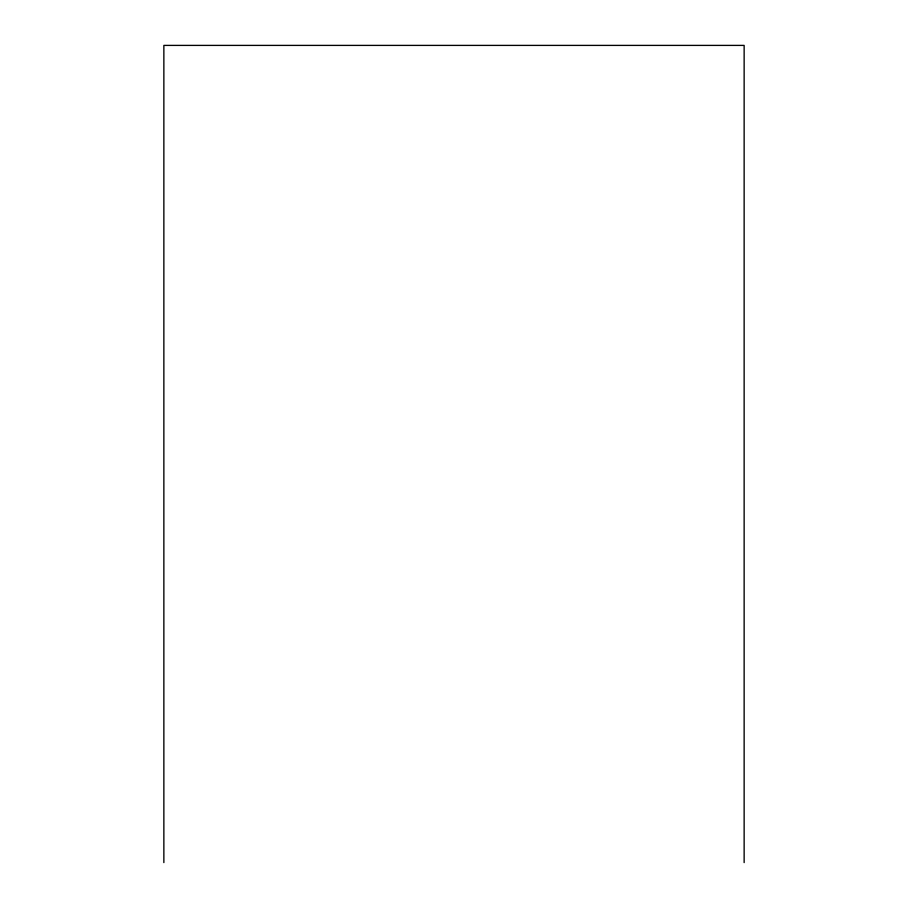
<?xml version="1.0" encoding="UTF-8"?>
<svg xmlns="http://www.w3.org/2000/svg" width="908" height="908" viewBox="0 0 908 908"><rect width="100%" height="100%" fill="white"/><g stroke="black" fill="none" stroke-linecap="round" stroke-linejoin="round"><path stroke-width="1.36" d="M744.14 862.6L744.14 45.4L163.86 45.4L163.86 862.6"/></g></svg>
